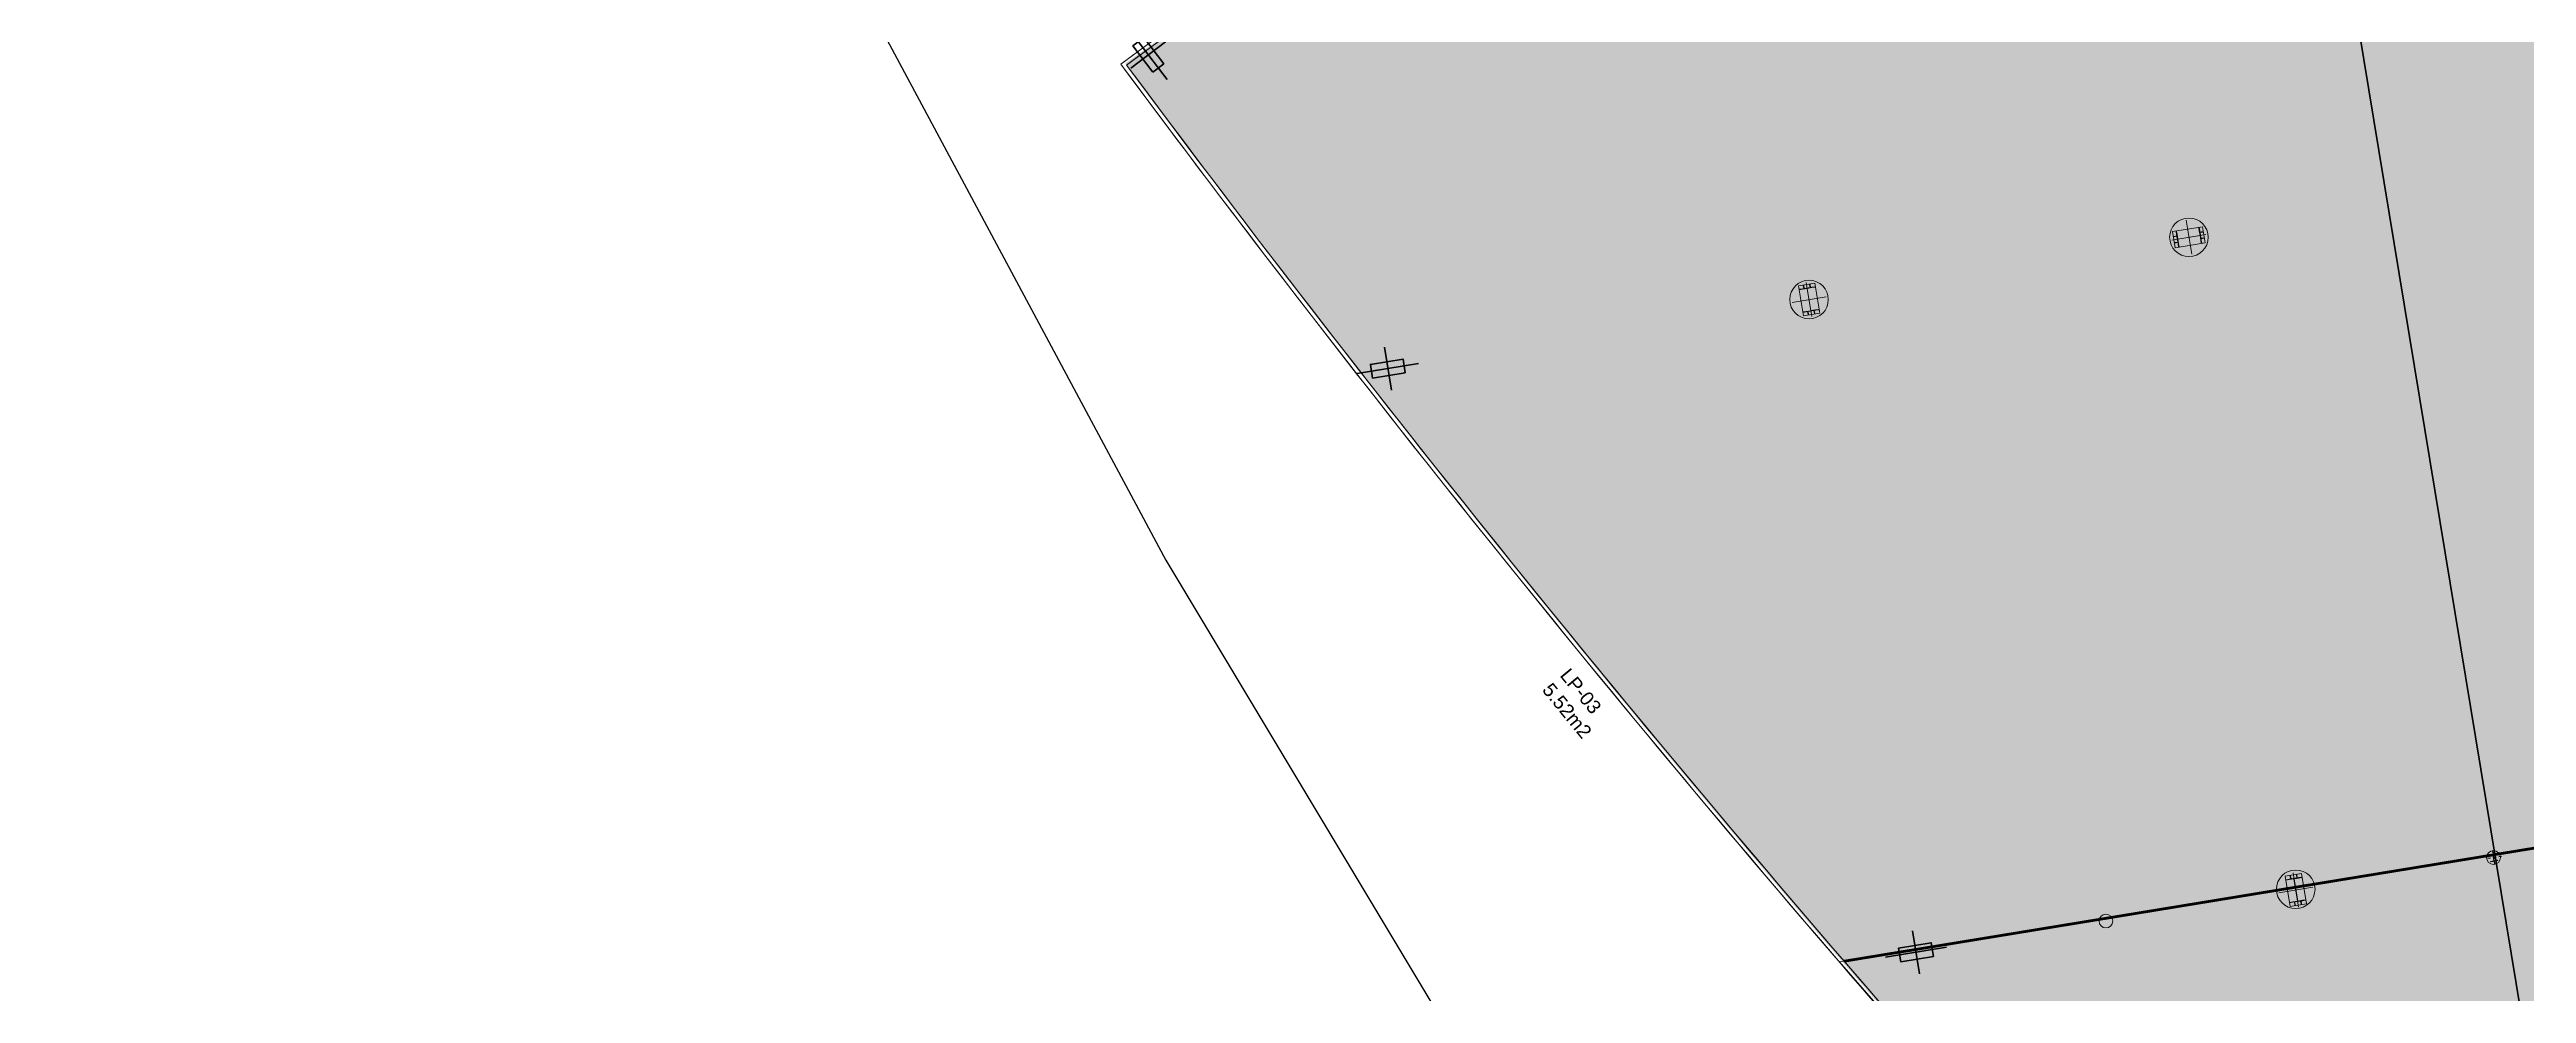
# Model space of a CAD drawing. Header units: metres. Extents: x 2 to 659295185, y -28 to 1124222152.
# Drawn here: x 655477.5 to 655567.4, y 1126123.3 to 1126157.5 of the extents above; entities that cross this region are included whole.
import ezdxf

# ---------------------------------------------------------------- set-up
doc = ezdxf.new("R2010")
doc.units = ezdxf.units.M
doc.header["$MEASUREMENT"] = 0
for name, pattern in [('CCSM_C1_CUERPO G$0$CCSM_C1_CUERPO NS$0$CONTINUA', [0]), ('CENTER2', [1.125, 0.75, -0.125, 0.125, -0.125]), ('DASHDOT', [1, 0.5, -0.25, 0, -0.25]), ('DASHED2', [9.525, 6.35, -3.175])]:
    doc.linetypes.add(name, pattern=pattern)
doc.layers.get('0').update_dxf_attribs({"linetype": 'CONTINUOUS'})
for name, color, linetype in [('CCSM_C1_CUERPO G$0$A-AREAS COMERCIALES', 151, 'CONTINUOUS'), ('CCSM_C1_CUERPO G$0$A_Paredes', 2, 'CONTINUOUS'), ('CCSM_XREF KIOSKOSE$0$Kiosco General', 154, 'CONTINUOUS'), ('COLUMNA', 9, 'CONTINUOUS'), ('EJES', 7, 'CENTER2'), ('LP PUBLICIDAD', 7, 'CONTINUOUS'), ('Parcelas', 140, 'CONTINUOUS')]:
    doc.layers.add(name, color=color, linetype=linetype)
for name, color, linetype, lineweight in [('CCSM_C1_CUERPO G$0$A_Vistas', 8, 'CCSM_C1_CUERPO G$0$CCSM_C1_CUERPO NS$0$CONTINUA', 20), ('CCSM_XREF ESTRUCTURA15$0$E-CG-COLUMNA', 2, 'CONTINUOUS', 35), ('LOCALES ASIGNADOS', 41, 'DASHDOT', 0)]:
    doc.layers.add(name, color=color, linetype=linetype, lineweight=lineweight)
doc.styles.add('CCSM_XREF KIOSKOSE$0$Standard', font='txt')

# ---------------------------------------------------------------- blocks, each defined once
blk = doc.blocks.new('CCSM_XREF ESTRUCTURA15$0$COLUM REC 120x50 mid')
at = {"color": 5}
for p, q in [((0, 1.124), (0, -1.124)), ((-0.789, 0), (0.789, 0))]:
    blk.add_line(p, q, dxfattribs=at)
at = {"color": 2}
blk.add_lwpolyline([(-0.25, 0.6), (-0.25, -0.6), (0.25, -0.6), (0.25, 0.6)], close=True, dxfattribs=at)
blk = doc.blocks.new('CCSM_XREF ESTRUCTURA15$0$ESTRUCTURA METALICA')
at = {"color": 8, "lineweight": 0}
for p, q in [((0.626, 0), (-0.626, 0)), ((0, -0.626), (0, 0.626))]:
    blk.add_line(p, q, dxfattribs=at)
at = {"layer": 'CCSM_XREF ESTRUCTURA15$0$E-CG-COLUMNA', "color": 8, "lineweight": 0}
for points in [[(-0.3, 0.555), (0.3, 0.555), (0.3, -0.555), (-0.3, -0.555)], [(-0.175, 0.409), (-0.285, 0.409), (-0.285, 0.425), (-0.175, 0.425)], [(-0.123, 0.425), (-0.107, 0.425), (-0.107, 0.535), (-0.123, 0.535)], [(0.107, 0.425), (0.123, 0.425), (0.123, 0.535), (0.107, 0.535)], [(0.175, 0.425), (0.285, 0.425), (0.285, 0.409), (0.175, 0.409)], [(-0.175, -0.409), (-0.285, -0.409), (-0.285, -0.425), (-0.175, -0.425)], [(-0.123, -0.425), (-0.107, -0.425), (-0.107, -0.535), (-0.123, -0.535)], [(0.107, -0.425), (0.123, -0.425), (0.123, -0.535), (0.107, -0.535)], [(0.175, -0.409), (0.285, -0.409), (0.285, -0.425), (0.175, -0.425)]]:
    blk.add_lwpolyline(points, close=True, dxfattribs=at)
at = {"layer": 'CCSM_XREF ESTRUCTURA15$0$E-CG-COLUMNA', "lineweight": 0, "flags": 128}
blk.add_lwpolyline([(0.175, 0.409), (0.175, 0.425), (-0.175, 0.425), (-0.175, 0.409), (-0.004, 0.409), (-0.004, -0.409), (-0.175, -0.409), (-0.175, -0.425), (0.175, -0.425), (0.175, -0.409), (0.004, -0.409), (0.004, 0.409)], close=True, dxfattribs=at)
blk = doc.blocks.new('COL')
at = {"layer": 'COLUMNA', "color": 7, "linetype": 'Continuous', "lineweight": 0, "ltscale": 5}
blk.add_lwpolyline([(19.766, 15.152), (19.766, 15.169), (19.648, 15.169, -0.414214), (19.643, 15.174), (19.643, 15.391, -0.414214), (19.648, 15.396), (19.766, 15.396), (19.766, 15.412), (19.506, 15.412), (19.506, 15.396), (19.624, 15.396, -0.414214), (19.629, 15.391), (19.629, 15.174, -0.414214), (19.624, 15.169), (19.506, 15.169), (19.506, 15.152)], format="xyb", close=True, dxfattribs=at)
at = {"layer": 'EJES', "linetype": 'CENTER2', "ltscale": 0.03}
for p, q in [((19.346, 15.282), (19.916, 15.282)), ((19.636, 15.552), (19.636, 15.002))]:
    blk.add_line(p, q, dxfattribs=at)

msp = doc.modelspace()

# ---------------------------------------------------------------- hatches: boundary and pattern name
at = {"layer": 'LOCALES ASIGNADOS'}
h = msp.add_hatch(color=256, dxfattribs=at)
edge = h.paths.add_edge_path()
edge.add_arc((655975.9593, 1126497.1278), 571.6129, 216.511196, 228.853005)
edge.add_line((655599.8419, 1126066.6896), (655654.2207, 1126142.3808))
edge.add_line((655654.2207, 1126142.3808), (655642.4814, 1126214.0024))
edge.add_line((655642.4814, 1126214.0024), (655582.0935, 1126204.1044))
edge.add_line((655582.0935, 1126204.1044), (655516.5308, 1126157.0296))

# ---------------------------------------------------------------- linework, layer by layer
at = {"layer": 'CCSM_C1_CUERPO G$0$A-AREAS COMERCIALES', "lineweight": 5}
msp.add_lwpolyline([(655641.3334, 1126213.7383), (655641.3576, 1126213.5902), (655642.5917, 1126213.7925), (655654.2996, 1126142.3627), (655599.8529, 1126066.5759, -0.053332), (655516.3654, 1126157.001), (655579.6821, 1126203.6331)], format="xyb", close=True, dxfattribs=at)
msp.add_lwpolyline([(655646.49, 1126190.0099), (655654.2997, 1126142.363), (655599.8531, 1126066.5761, -0.053332), (655516.3656, 1126157.0013), (655579.6822, 1126203.6334), (655641.3335, 1126213.7385), (655641.3578, 1126213.5905), (655642.5919, 1126213.7927), (655643.9016, 1126205.8023), (655639.7982, 1126205.1297), (655641.0926, 1126197.2328), (655636.3132, 1126196.4494), (655637.6072, 1126188.5547), (655646.49, 1126190.0099)], format="xyb", dxfattribs=at)
msp.add_lwpolyline([(655594.2122, 1126206.0147), (655605.8808, 1126134.8171), (655542.617, 1126124.451), (655542.4431, 1126124.423), (655547.4639, 1126118.673), (655554.923, 1126110.4029), (655561.6846, 1126103.1539), (655568.174, 1126096.4661), (655575.3225, 1126089.3195), (655581.2931, 1126083.5282), (655586.8201, 1126078.3304), (655590.1477, 1126075.2606), (655594.1965, 1126071.6035), (655598.2749, 1126067.9614), (655599.8533, 1126066.5765), (655654.2999, 1126142.3632), (655642.5916, 1126213.7927), (655641.3576, 1126213.5904), (655641.3334, 1126213.7383), (655594.2111, 1126206.022)], dxfattribs=at)
at = {"layer": 'CCSM_C1_CUERPO G$0$A_Paredes', "lineweight": 5}
for p, q in [((655516.5759, 1126156.9698), (655579.6969, 1126203.4838)), ((655516.5757, 1126156.9696), (655517.0583, 1126157.3251))]:
    msp.add_line(p, q, dxfattribs=at)
for points in [[(655516.3654, 1126157.001), (655516.9673, 1126157.4443)], [(655516.3656, 1126157.0013), (655516.9674, 1126157.4445)]]:
    msp.add_lwpolyline(points, dxfattribs=at)
for centre, radius, start, end in [((655980.6127, 1126501.8904), 578.3375, 216.6086649, 220.8722606), ((655980.6129, 1126501.8907), 578.3375, 216.6086649, 220.8722606), ((655980.6127, 1126501.8904), 578.1875, 216.6235909, 222.1291004), ((655980.7175, 1126501.9729), 578.3205, 216.6239416, 220.7551656), ((655980.9242, 1126502.1695), 578.6054, 220.7565583, 222.1289013), ((655980.121, 1126501.4332), 577.6658, 220.8698721, 223.5793594)]:
    msp.add_arc(centre, radius, start, end, dxfattribs=at)
at = {"layer": 'CCSM_C1_CUERPO G$0$A_Vistas', "lineweight": 5}
for centre, radius in [((655555.1296, 1126150.72), 0.7), ((655541.3428, 1126148.4609), 0.7), ((655566.1842, 1126128.2113), 0.25), ((655559.0057, 1126127.0604), 0.7), ((655552.1169, 1126125.9063), 0.25)]:
    msp.add_circle(centre, radius, dxfattribs=at)
at = {"layer": 'CCSM_XREF KIOSKOSE$0$Kiosco General', "linetype": 'DASHED2', "lineweight": 5, "ltscale": 4, "const_width": 0.1}
msp.add_lwpolyline([(655594.2915, 1126205.5236), (655605.8808, 1126134.8171), (655542.6169, 1126124.451)], dxfattribs=at)
at = {"layer": 'Parcelas', "lineweight": 35}
for points in [[(654470, 1126472), (654602, 1126450), (654805, 1126395), (654923, 1126360), (654983, 1126353), (655092, 1126325), (655212, 1126306), (655322, 1126299), (655454, 1126254), (655548, 1126239), (655632, 1125729), (654198, 1126040), (654293, 1126040), (654470, 1126472)], [(654470, 1126472), (654602, 1126450), (654805, 1126395), (654923, 1126360), (654983, 1126353), (655092, 1126325), (655212, 1126306), (655322, 1126299), (655454, 1126254), (655548, 1126239), (655632, 1125729), (654198, 1126040), (654293, 1126040)]]:
    msp.add_lwpolyline(points, dxfattribs=at)
at = {"layer": 'Parcelas', "lineweight": -3}
msp.add_lwpolyline([(655407, 1126373), (655419, 1126334), (655427, 1126311), (655450, 1126258), (655470, 1126227), (655488, 1126195), (655518, 1126139), (655542, 1126099), (655569, 1126079), (655592, 1126071), (655606, 1126082), (655630, 1126102), (655649, 1126122), (655663, 1126152), (655658, 1126217), (655647, 1126289), (655665, 1126303), (655670, 1126341)], dxfattribs=at)

# ---------------------------------------------------------------- block references
at = {"lineweight": 5, "xscale": -1, "rotation": 9.308542514954707}
msp.add_blockref('COL', (655588.0375, 1126116.3029), dxfattribs=at)
at = {"layer": 'CCSM_XREF ESTRUCTURA15$0$E-CG-COLUMNA', "lineweight": 5, "xscale": -1}
for p, rotation in [((655517.3616, 1126157.34), 217.3688742475654), ((655526.0567, 1126145.9562), 279.305522597441), ((655545.2237, 1126124.7768), 279.305522597441)]:
    msp.add_blockref('CCSM_XREF ESTRUCTURA15$0$COLUM REC 120x50 mid', p, dxfattribs=dict(at, rotation=rotation))
at = {"layer": 'CCSM_XREF ESTRUCTURA15$0$E-CG-COLUMNA', "color": 8, "lineweight": 5}
for p, rotation in [((655555.129, 1126150.7199), 279.3055229965839), ((655541.3429, 1126148.4609), 189.3055230020876), ((655559.0098, 1126127.0357), 189.3055230020876)]:
    msp.add_blockref('CCSM_XREF ESTRUCTURA15$0$ESTRUCTURA METALICA', p, dxfattribs=dict(at, rotation=rotation))

# ---------------------------------------------------------------- texts
at = {"layer": 'LP PUBLICIDAD', "insert": (655532.6618, 1126135.1318), "char_height": 0.2, "attachment_point": 1, "rotation": 309.411895, "style": 'CCSM_XREF KIOSKOSE$0$Standard'}
msp.add_mtext_dynamic_manual_height_columns('\\pt2.6;{\\fArial|b0|i0|c0|p34;\\H2.5x;LP-03\\P5.52m2}', width=7.561207, gutter_width=1, heights=[0], dxfattribs=at)

doc.saveas('drawing.dxf')
